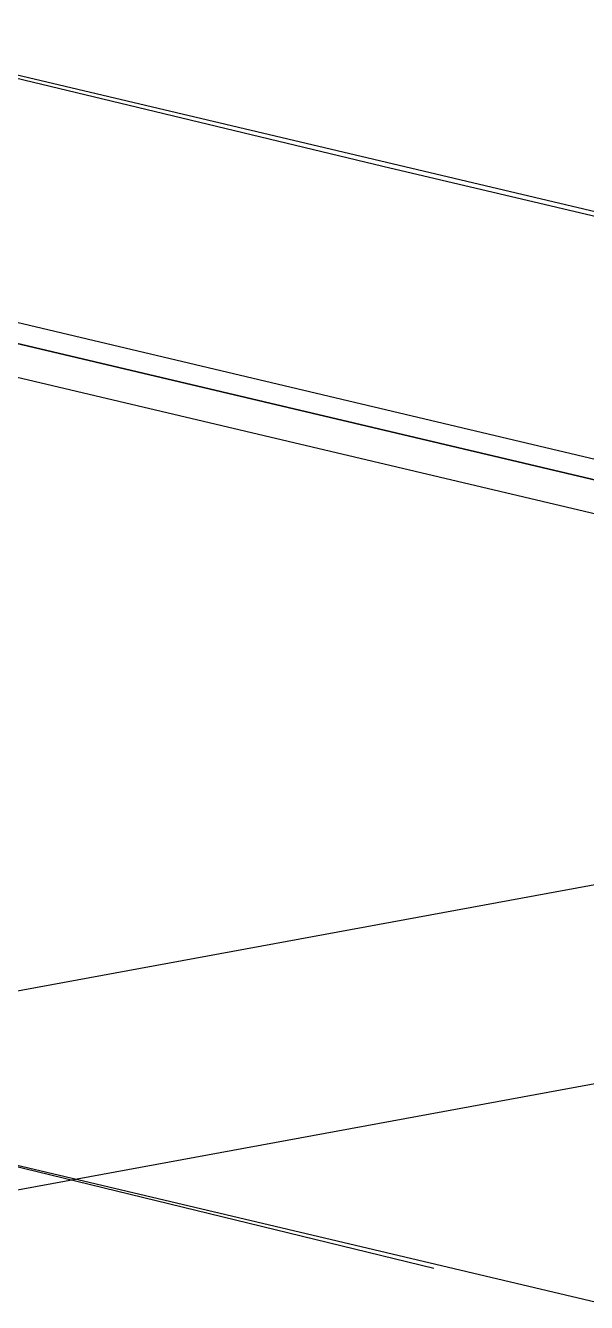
# Model space of a CAD drawing. Header units: feet. Extents: x -84 to 198, y -22 to 181.
# Drawn here: x 85.692 to 86.133, y 150.018 to 151.022 of the extents above; entities that cross this region are included whole.
import ezdxf

# ---------------------------------------------------------------- set-up
doc = ezdxf.new("R2010")
doc.units = ezdxf.units.FT
doc.layers.add('A-LINEA', color=7, linetype='CONTINUOUS')

msp = doc.modelspace()

# ---------------------------------------------------------------- linework, layer by layer
at = {"layer": 'A-LINEA'}
for p, q in [((118.2654, 156.262), (36.6895, 141.2395)), ((118.2654, 156.262), (36.6895, 141.2395)), ((118.2654, 156.262), (36.6895, 141.2395)), ((118.2188, 156.0962), (36.7876, 141.1026)), ((90.3333, 149.8844), (75.4933, 153.3911)), ((86.0133, 150.0444), (85.52, 150.1644)), ((89.8667, 149.1378), (85.52, 150.1644))]:
    msp.add_line(p, q, dxfattribs=at)
for points in [[(73.8267, 153.0711), (75.3733, 153.4178), (81.5467, 151.9644), (83.3067, 151.5511), (85.9733, 150.9111), (90.3333, 149.8844), (91.0267, 152.8178), (91.4533, 154.5778), (91.7733, 154.5111), (93.12, 160.1778)], [(90.12, 149.7378), (85.56, 150.8178), (85.5467, 150.8044), (90.12, 149.7244), (90.12, 149.7378)], [(90.12, 149.7111), (90.12, 149.7244), (85.5467, 150.8044), (85.5467, 150.7778), (90.12, 149.6978), (90.12, 149.7111)]]:
    msp.add_lwpolyline(points, dxfattribs=at)

doc.saveas('drawing.dxf')
